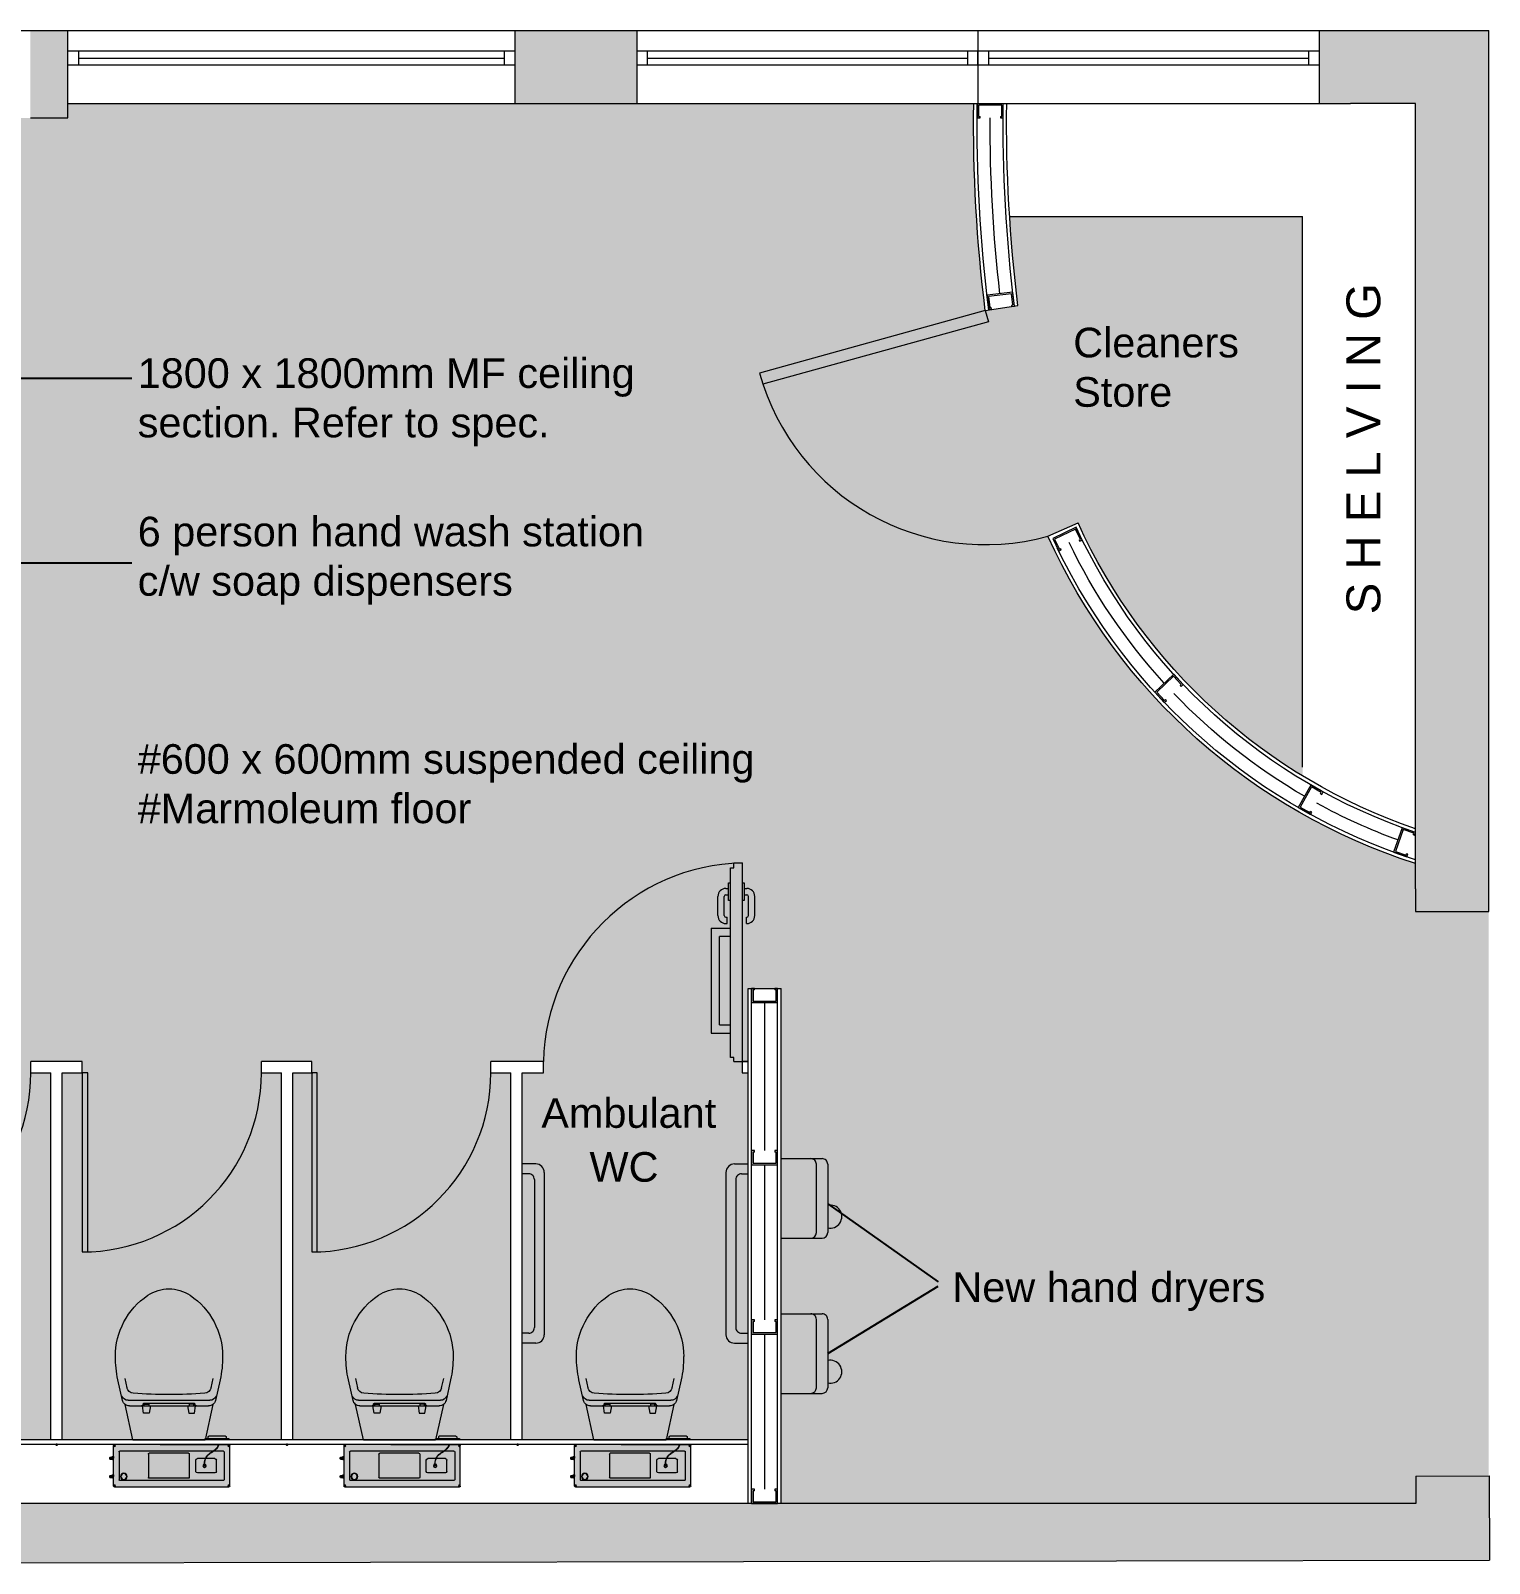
# Model space of a CAD drawing. Header units: millimetres. Extents: x 210 to 10774, y 75 to 5506.
# Drawn here: x 5606 to 10774, y 75 to 5506 of the extents above; entities that cross this region are included whole.
import ezdxf

# ---------------------------------------------------------------- set-up
doc = ezdxf.new("R2010")
doc.units = ezdxf.units.MM
for name, color, linetype, lineweight in [('A-Sanitary', 7, 'Continuous', 9), ('A-SanitaryFixture-G', 7, 'Continuous', 9), ('A-Window-G', 7, 'Continuous', 9), ('Anti-Static Carpet', 7, 'Continuous', 13), ('DOORS', 7, 'Continuous', 9), ('New Wall', 7, 'Continuous', 13), ('TEXT EXTRA', 7, 'Continuous', 9), ('WALLS', 7, 'Continuous', 9)]:
    doc.layers.add(name, color=color, linetype=linetype, lineweight=lineweight)
doc.layers.add('A-Wall hatch', color=7, linetype='Continuous', lineweight=9, true_color=0xcfcfcf)
doc.styles.add('2.5 ARIAL', font='arial.ttf', dxfattribs={"height": 2.5})
doc.styles.get("Standard").update_dxf_attribs({"font": 'arial.ttf'})
doc.linetypes.add('BATTING', pattern='A,0.00254,-2.54,[134,ltypeshp.shx,S=2.54,R=0,X=-2.54,Y=0],-5.08,[134,ltypeshp.shx,S=2.54,R=180,X=2.54,Y=0],-2.54', length=10.16254)
doc.dimstyles.new('ISO-25', dxfattribs={"dimtxt": 0.3, "dimasz": 0.3, "dimexe": 0, "dimexo": 0, "dimgap": 0.3, "dimtad": 0, "dimtih": 1, "dimtoh": 1, "dimdsep": 46, "dimtxsty": 'Standard', "dimblk": 'ARCHTICK', "dimcen": 2.5, "dimadec": 0, "dimazin": 0, "dimtfac": 1, "dimtmove": 0, "dimatfit": 3, "dimfxl": 0, "dimarcsym": 0})

# ---------------------------------------------------------------- blocks, each defined once
blk = doc.blocks.new('A$C46FF5BAC')
at = {"true_color": 0xb8e2ea}
h = blk.add_hatch(color=254, dxfattribs=at)
h.dxf.hatch_style = 1
edge = h.paths.add_edge_path()
edge.add_line((3.327731974422932e-07, 213.6120228955988), (282.0000003327732, 213.6120228955988))
edge.add_line((282.0000003327732, 213.6120228955988), (282.0000003327732, 68.7120228956046))
edge.add_arc((262.0000003327732, 68.7120228956046), 20, -90, 0, ccw=False)
edge.add_line((262.0000003327732, 48.7120228956046), (116.2497558165602, 48.7120228956046))
edge.add_arc((76.48855333492975, 39.47863161891291), 40.81922019409116, -90, 13.073573075325726, ccw=False)
edge.add_arc((76.48855333492975, 39.47863161891292), 40.81922019409117, 180, 270, ccw=False)
edge.add_arc((76.48855333492972, 39.47863161891291), 40.81922019409113, 166.9264269246744, 180, ccw=False)
edge.add_line((36.72735085329933, 48.7120228956046), (20.0000003327732, 48.7120228956046))
edge.add_arc((20.00000033277317, 68.71202289560458), 19.99999999999997, 179.9999999999999, 270.0000000000001, ccw=False)
edge.add_line((3.327731974422932e-07, 68.7120228956046), (3.327731974422932e-07, 213.6120228955988))
at = {"layer": 'A-SanitaryFixture-G', "lineweight": 5}
for p, q in [((3.327731974422932e-07, 213.6120228955988), (282.0000003327732, 213.6120228955988)), ((3.327731974422932e-07, 213.6120228955988), (3.327731974422932e-07, 68.7120228956046)), ((282.0000003327732, 213.6120228955988), (282.0000003327732, 68.7120228956046)), ((20.0000003327732, 88.7120228956046), (262.0000003327732, 88.7120228956046)), ((262.0000003327732, 48.7120228956046), (20.0000003327732, 48.7120228956046))]:
    blk.add_line(p, q, dxfattribs=at)
for centre, radius, start, end in [((20.0000003327732, 108.7120228956046), 20, 180, 270), ((262.0000003327732, 108.7120228956046), 20, 270, 0), ((20.0000003327732, 68.7120228956046), 20, 180, 270), ((262.0000003327732, 68.7120228956046), 20, 270, 0), ((76.48855333492975, 39.47863161891291), 40.81922019409116, 166.9264269247316, 13.07357307526844)]:
    blk.add_arc(centre, radius, start, end, dxfattribs=at)
blk = doc.blocks.new('A$C3FCB6D8E')
at = {"layer": 'A-Sanitary', "true_color": 0xb8e2ea}
h = blk.add_hatch(color=254, dxfattribs=at)
h.dxf.hatch_style = 1
edge = h.paths.add_edge_path()
edge.add_arc((87.00020355153538, 167.0000160477066), 3, 0, 89.99999999999999)
edge.add_line((87.00020355153538, 170.0000160477066), (59.80266327239951, 292.1326948886708))
edge.add_arc((75.06265311210154, 312.0228055403713), 25.06957900812557, 192.5391894598634, 232.5040413317056, ccw=False)
edge.add_line((50.59104028860747, 306.5800160476938), (27.62196817879158, 420.6210827296891))
edge.add_arc((297.1671654375459, 458.7259293418756), 272.2252609523973, 152.4173666761514, 188.046424204094, ccw=False)
edge.add_arc((241.3503538864461, 499.5493493685499), 204.1120203713625, 97.31525392814171, 155.320810220791, ccw=False)
edge.add_arc((189.7534781085997, 500.0686982950429), 203.5485306507764, 24.591221251269303, 82.77271459988413, ccw=False)
edge.add_arc((143.2110402886974, 461.99001604761), 262.1600000000214, 0, 27.927499999090173, ccw=False)
edge.add_arc((-317.657225518411, 499.6617912167712), 724.0090025686594, 344.53294660330727, 357.017428176093, ccw=False)
edge.add_arc((355.659423564106, 312.0228080274246), 25.06958335607756, 307.4959622816704, 347.4608069272977, ccw=False)
edge.add_line((370.9194173048054, 292.1326948884525), (343.179504288637, 167.0000160477066))
edge.add_line((343.179504288637, 167.0000160477066), (90.00020355153538, 167.0000160477066))
edge = h.paths.add_edge_path()
edge.add_arc((3.000203551535378, 147.0000160477939), 3, 90, 180)
edge.add_line((0.0002035515353782102, 147.0000160477939), (0.0002035515281022526, 3.000016047590179))
edge.add_arc((3.000203551178856, 3.000016047328245), 2.999999999650754, 179.9999999949974, 270.0000000066701)
edge.add_line((3.000203551528102, 1.604767749086022e-05), (409.0002035515281, 1.604767749086022e-05))
edge.add_arc((409.0002035518773, 3.000016047328245), 2.999999999650754, 269.9999999933299, 360.0000000050026)
edge.add_line((412.0002035515281, 3.000016047590179), (412.0002035515354, 147.0000160474738))
edge.add_arc((409.0002035515354, 147.0000160474738), 3, 0, 90)
edge.add_line((409.0002035515354, 150.0000160474738), (3.000203551535378, 150.0000160477939))
edge = h.paths.add_edge_path()
edge.add_line((12.50020355153538, 169.9986892298475), (77.50020355153538, 169.9998468560807))
edge.add_line((77.50020355153538, 169.9998468560807), (77.50020355153538, 176.9740896117873))
edge.add_arc((74.50020355153538, 176.9740896117873), 3, 0, 90)
edge.add_line((74.50020355153538, 179.9740896117873), (15.50020355153538, 179.9740896117873))
edge.add_arc((15.50020355153538, 176.9740896117873), 3, 90, 180)
edge.add_line((12.50020355153538, 176.9740896117873), (12.50020355153538, 169.9986892298475))
at = {"layer": 'A-Sanitary'}
for p, q in [((66.22104028872855, 351.5800160476938), (58.93104028869129, 384.4400160476216)), ((371.7910402885609, 384.4400160476216), (364.5010402887565, 351.5800160476938)), ((34.37104028863541, 379.7400160476973), (50.59104028860747, 306.5800160476938)), ((380.1310402886447, 306.5800160476938), (396.3510402886168, 379.7400160476973)), ((59.80104028857022, 292.1400160476915), (87.54257628861524, 167.0000160477066)), ((360.1610402886727, 306.9900160476973), (70.56104028857953, 306.9900160476973)), ((118.3610402886261, 286.9900160476973), (75.00104028875649, 286.9900160476973)), ((312.3610402886261, 286.9900160476973), (118.3610402886261, 286.9900160476973)), ((125.3610402886261, 261.99001604761), (120.9510402887099, 286.9900160476973)), ((127.3610402886261, 292.99001604761), (143.3610402886261, 292.99001604761)), ((127.3610402886261, 286.9900160476973), (127.3610402886261, 292.99001604761)), ((302.3610402886261, 296.99001604761), (128.3610402886261, 296.99001604761)), ((143.3610402886261, 292.99001604761), (143.3610402886261, 286.9900160476973)), ((149.7710402887751, 286.9900160476973), (145.3610402886261, 261.99001604761)), ((280.9510402887099, 286.9900160476973), (285.3610402886261, 261.99001604761)), ((287.3610402886261, 292.99001604761), (287.3610402886261, 286.9900160476973)), ((303.3610402886261, 292.99001604761), (287.3610402886261, 292.99001604761)), ((303.3610402886261, 286.9900160476973), (303.3610402886261, 292.99001604761)), ((305.3610402886261, 261.99001604761), (309.7710402887751, 286.9900160476973)), ((355.7210402887285, 286.9900160476973), (312.3610402886261, 286.9900160476973)), ((343.179504288637, 167.0000160477066), (370.921040288682, 292.1400160476915)), ((145.3610402886261, 261.99001604761), (125.3610402886261, 261.99001604761)), ((285.3610402886261, 261.99001604761), (305.3610402886261, 261.99001604761)), ((3.000203551535378, 169.9985200383235), (87.00020355153538, 170.0000160476193)), ((12.50020355153538, 176.9740896117873), (12.50020355153538, 169.9986892299203)), ((15.50020355153538, 179.9740896117873), (74.50020355153538, 179.9740896117873)), ((77.50020355153538, 176.9740896117873), (77.50020355153538, 169.9998468560807)), ((343.179504288637, 167.0000160477066), (87.54257628861524, 167.0000160477066)), ((343.179504288626, 167.0000160476629), (90.00020355153538, 167.0000160477066)), ((0.0002035515281022526, 3.000016047590179), (0.0002035515353782102, 147.0000160475902)), ((246.5002035515354, 150.0000160476775), (3.000203551535378, 150.0000160476775)), ((19.75020355153538, 124.3500160477706), (19.75020355153538, 25.65001604758436)), ((22.75020355153538, 127.3500160476542), (93.50020355153538, 127.350016047596)), ((93.50020355153538, 127.350016047596), (146.5002035515354, 127.350016047596)), ((143.6451082625863, 116.355111337587), (143.6451082625863, 33.6449207586702)), ((146.5002035515354, 127.350016047596), (165.5002035515354, 127.350016047596)), ((146.6451082625863, 119.355111337587), (285.3552988407173, 119.355111337587)), ((165.5002035515354, 127.350016047596), (342.5002035515354, 127.350016047596)), ((246.5002035515354, 150.0000160476775), (409.0002035515354, 150.0000160476775)), ((288.3552988407173, 116.355111337587), (288.3552988407173, 33.6449207586702)), ((342.5002035515354, 127.350016047596), (389.2502035515354, 127.350016047596)), ((392.2502035515354, 124.350016047596), (392.2502035515354, 25.65001604758436)), ((412.0002035515281, 3.000016047590179), (412.0002035515354, 147.0000160475902)), ((47.48020355151675, 55.00001604767749), (47.48020355151675, 95.00001604767749)), ((53.00020355153538, 100.5200160475797), (93.50020355153538, 100.5200160475797)), ((93.50020355153538, 100.5200160475797), (115.0002035515354, 100.5200160475797)), ((120.520203551554, 55.00001604767749), (120.520203551554, 95.00001604767749)), ((412.5002035487414, 108.462576051068), (412.0002035487414, 108.462576051068)), ((412.5002035487414, 95.46257605118444), (412.0002035487414, 95.46257605118444)), ((412.5002035487414, 108.462576051068), (412.5002035487414, 101.9625760511844)), ((412.5002035487414, 108.462576051068), (417.5002035487414, 106.4625760511844)), ((412.5002035487414, 95.46257605118444), (412.5002035487414, 101.9625760511844)), ((412.5002035487414, 95.46257605118444), (417.5002035487414, 97.46257605118444)), ((425.0002035487414, 104.462576051068), (413.5053038585902, 104.462576051068)), ((425.0002035487414, 99.46257605106803), (413.5053038585902, 99.46257605106803)), ((417.5002035487414, 106.4625760511844), (417.5002035487414, 104.462576051068)), ((425.0002035487414, 105.9625760511844), (417.5002035487414, 105.9625760511844)), ((417.5002035487414, 97.46257605118444), (417.5002035487414, 99.46257605106803)), ((425.0002035487414, 97.96257605106803), (417.5002035487414, 97.96257605106803)), ((420.5002035487414, 99.96257605118444), (420.5002035487414, 103.962576051068)), ((425.0002035487414, 104.462576051068), (421.0002035487414, 104.462576051068)), ((425.0002035487414, 105.9625760511844), (425.0002035487414, 104.462576051068)), ((425.0002035487414, 97.96257605106803), (425.0002035487414, 99.46257605106803)), ((425.5002035487414, 99.96257605118444), (425.5002035487414, 103.962576051068)), ((165.5002035515281, 1.604767749086022e-05), (3.000203551528102, 1.604767749086022e-05)), ((22.75020355153538, 22.65001604767167), (93.50020355153538, 22.65001604767167)), ((53.00020355153538, 49.48001604765886), (93.50020355153538, 49.48001604765886)), ((93.50020355153538, 49.48001604765886), (115.0002035515354, 49.48001604765886)), ((93.50020355153538, 22.65001604767167), (246.5002035515354, 22.65001604767167)), ((146.6451082625863, 30.64492075855378), (285.3552988407173, 30.64492075855378)), ((409.0002035515281, 1.604767749086022e-05), (165.5002035515281, 1.604767749086022e-05)), ((246.5002035515354, 22.65001604767167), (265.5002035515354, 22.65001604767167)), ((265.5002035515354, 22.65001604767167), (342.5002035515354, 22.65001604767167)), ((342.5002035515354, 22.65001604767167), (389.2502035515354, 22.65001604767167)), ((412.5002035487414, 43.4993414428609), (412.0002035487414, 43.4993414428609)), ((412.5002035487414, 30.4993414428609), (412.0002035487414, 30.4993414428609)), ((412.5002035487414, 43.4993414428609), (412.5002035487414, 36.9993414428609)), ((412.5002035487414, 43.4993414428609), (417.5002035487414, 41.4993414428609)), ((412.5002035487414, 30.4993414428609), (412.5002035487414, 36.9993414428609)), ((412.5002035487414, 30.4993414428609), (417.5002035487414, 32.49934144277358)), ((425.0002035487414, 39.4993414428609), (413.5053038585902, 39.4993414428609)), ((425.0002035487414, 34.4993414428609), (413.5053038585902, 34.4993414428609)), ((417.5002035487414, 41.4993414428609), (417.5002035487414, 39.4993414428609)), ((425.0002035487414, 40.99934144277358), (417.5002035487414, 40.99934144277358)), ((417.5002035487414, 32.49934144277358), (417.5002035487414, 34.4993414428609)), ((425.0002035487414, 32.9993414428609), (417.5002035487414, 32.9993414428609)), ((420.5002035487414, 34.9993414428609), (420.5002035487414, 38.9993414428609)), ((425.0002035487414, 39.4993414428609), (421.0002035487414, 39.4993414428609)), ((425.0002035487414, 40.99934144277358), (425.0002035487414, 39.4993414428609)), ((425.0002035487414, 32.9993414428609), (425.0002035487414, 34.4993414428609)), ((425.5002035487414, 34.9993414428609), (425.5002035487414, 38.9993414428609))]:
    blk.add_line(p, q, dxfattribs=at)
for centre, radius in [((4.000203551535378, 146.0000160477939), 2.5), ((408.0002035515354, 146.0000160474738), 2.5), ((89.15617583370476, 75.00001604747376), 6), ((89.15617583370476, 75.00001604747376), 4.799999999999999), ((4.000203551528102, 4.000016047473764), 2.5), ((375.4940665516042, 36.9993414428609), 12.0175199997), ((375.4940665516042, 36.9993414428609), 10.45908446500016), ((408.0002035515281, 4.000016047473764), 2.5)]:
    blk.add_circle(centre, radius, dxfattribs=at)
for centre, radius, start, end in [((287.5110402887658, 461.99001604761), 262.16, 124.145000001817, 180), ((215.3610402886261, 568.3900160476041), 133.61, 55.85499999818303, 124.145000001817), ((143.2110402887192, 461.99001604761), 262.16, 0, 55.85499999818303), ((405.5110402887658, 462.0200160476088), 380.15, 180.0039999995721, 192.5000000010438), ((25.21104028871923, 462.0200160476088), 380.15, 347.4999999989562, 359.9959999987604), ((90.63104028864473, 356.99001604761), 25, 192.5000000010438, 265.4079999989776), ((215.3610402886261, 1910.150016047613), 1583.16, 265.4079999989776, 274.5920000010224), ((340.0910402886075, 356.99001604761), 25, 274.5920000010224, 347.4999999989562), ((70.56104028857953, 331.99001604761), 25, 205.4880000056515, 270), ((75.00104028875649, 311.99001604761), 25, 192.4969999988537, 232.5679999977036), ((74.99104028874717, 311.99001604761), 25, 232.5730000045267, 270.0020000047874), ((118.3610402886261, 291.99001604761), 5, 270, 0), ((128.3610402886261, 291.99001604761), 5, 90, 180.0009999990585), ((302.3610402886261, 291.99001604761), 5, 359.998999999274, 90), ((312.3610402886261, 291.99001604761), 5, 180, 270), ((355.7310402887379, 311.99001604761), 25, 269.9979999952126, 307.4269999954732), ((360.1610402886727, 331.99001604761), 25, 269.9990000042766, 334.5119999943485), ((355.7210402887285, 311.99001604761), 25, 307.4320000022965, 347.5030000011463), ((3.000203551535378, 166.9985200383235), 3, 90, 180), ((15.50020355153538, 176.9740896117873), 3, 90, 180), ((74.50020355153538, 176.9740896117873), 3, 0, 90), ((87.00020355153538, 167.0000160477066), 3, 0, 90), ((3.000203551535378, 147.0000160477939), 3, 90, 180), ((22.75020355153538, 124.3500160477706), 3, 90, 180), ((90.08418837263889, 170.7534167723788), 55.36208392902364, 202.0160732277211, 248.9729371105531), ((90.4508285427437, 170.7470898254833), 54.72261078268516, 202.2799054994015, 248.8349305405933), ((43.29054302167788, 82.08012343657902), 45.76040424830817, 350.5268830033269, 53.95054048679377), ((43.36240398562222, 82.2131170652865), 46.4048508018546, 350.4941800490081, 53.91692562969335), ((146.645108261655, 116.3551113367721), 3, 90, 180), ((285.3552988407173, 116.3551113370922), 3, 0, 90), ((389.2502035515354, 124.3500160474796), 3, 0, 90), ((409.0002035515354, 147.0000160474738), 3, 0, 90), ((53.00020355153538, 95.00001604747376), 5.519999999999999, 90, 180), ((53.00020355153538, 55.00001604747376), 5.519999999999999, 180, 270), ((115.0002035515354, 95.00001604747376), 5.519999999999999, 0, 90), ((115.0002035515354, 55.00001604747376), 5.519999999999999, 270, 0), ((421.0002035487414, 103.962576051068), 0.5, 90, 180), ((421.0002035487414, 99.96257605118444), 0.5, 180, 270), ((425.0002035487414, 103.962576051068), 0.5, 0, 90), ((425.0002035487414, 99.96257605118444), 0.5, 270, 0), ((3.000203551528102, 3.000016047473764), 3, 180, 270), ((22.75020355153538, 25.65001604758436), 3, 180, 270), ((146.645108261655, 33.64492075785529), 3, 180, 270), ((285.3552988407173, 33.64492075837916), 3, 270, 0), ((389.2502035515354, 25.65001604758436), 3, 270, 0), ((409.0002035515281, 3.000016047473764), 3, 270, 0), ((421.0002035487414, 38.9993414428609), 0.5, 90, 180), ((421.0002035487414, 34.9993414428609), 0.5, 180, 270), ((425.0002035487414, 38.9993414428609), 0.5, 0, 90), ((425.0002035487414, 34.9993414428609), 0.5, 270, 0)]:
    blk.add_arc(centre, radius, start, end, dxfattribs=at)
blk = doc.blocks.new('_ArchTick')
at = {"color": 0, "linetype": 'ByBlock', "lineweight": 25, "const_width": 0.15}
blk.add_lwpolyline([(-0.5, -0.5), (0.5, 0.5)], dxfattribs=at)
blk = doc.blocks.new('H4')
at = {"layer": 'DOORS'}
for p, q in [((0, 0), (0, 0.05)), ((0, 0.05), (0.998749, 0.05)), ((0, 0), (1, 0))]:
    blk.add_line(p, q, dxfattribs=at)
blk.add_arc((0, 0), 1, 0.057296, 90, dxfattribs=at)

msp = doc.modelspace()

# ---------------------------------------------------------------- hatches: boundary and pattern name
at = {"layer": 'A-Wall hatch', "lineweight": 30, "true_color": 0xcfcfcf}
h = msp.add_hatch(color=254, dxfattribs=at)
h.dxf.hatch_style = 1
h.paths.add_polyline_path([(10774.07456537315, 384.4978094224932), (10513.65974434088, 384.2819255358571), (10513.65974434088, 287.4552831514637), (8801.585744340859, 287.2622831514935), (798.2987443409056, 287.2622831514935), (798.2987443409056, 5505.653283151424), (209.9732304870759, 5505.653283151424), (210.0225602569444, 74.86928315146804), (4220.014744340922, 74.86928315146804), (10774.32175850168, 86.31550720758757)])
h = msp.add_hatch(color=254, dxfattribs=at)
h.dxf.hatch_style = 1
h.paths.add_polyline_path([(7753.560389903707, 5505.653283151424), (7322.015006222615, 5505.653283151424), (7322.015006222615, 5247.035283151364), (7753.560389903707, 5247.035283151364)])
h.paths.add_polyline_path([(4022.307482459159, 5505.653283151424), (798.2987443408842, 5505.653283151424), (798.2987443408842, 5196.688283151369), (4022.307482459159, 5196.688283151369)])
h.paths.add_polyline_path([(10512.83174434092, 2384.281925535857), (10772.41674434089, 2384.281925535856), (10772.41674434089, 5505.653283151424), (10171.36654726487, 5505.653283151424), (10171.36654726487, 5247.035283151364), (10512.83174434093, 5247.035283151364)])
h = msp.add_hatch(color=254, dxfattribs=at)
h.dxf.hatch_style = 1
h.paths.add_polyline_path([(5605.872744340913, 5196.688283151366), (5738.449744340853, 5196.688283151366), (5738.44974434086, 5505.653283151424), (5605.872744340913, 5505.653283151424)])
at = {"layer": 'Anti-Static Carpet', "linetype": 'Continuous', "true_color": 0xffece5}
h = msp.add_hatch(color=7, dxfattribs=at)
h.dxf.hatch_style = 1
edge = h.paths.add_edge_path()
edge.add_line((1006.618744341481, 3583.360394261987), (798.2987443408915, 3583.360394261914))
edge.add_line((798.2987443408915, 3583.360394261914), (798.2987443408988, 1852.582283152488))
edge.add_line((798.2987443408988, 1852.582283152488), (879.4954148328966, 1852.582283152549))
edge.add_line((879.4954148328966, 1852.582283152549), (879.4954148328966, 1812.582283151633))
edge.add_line((879.4954148328966, 1812.582283151633), (798.2917443409228, 1812.582283151486))
edge.add_line((798.2917443409228, 1812.582283151486), (798.2917443409228, 512.5822831515006))
edge.add_line((798.2917443409228, 512.5822831515005), (1594.959188785839, 512.5822831515005))
edge.add_line((1594.959188785839, 512.5822831515005), (1594.959188785381, 1812.582283151607))
edge.add_line((1594.959188785381, 1812.582283151607), (1513.762518293412, 1812.582283151633))
edge.add_line((1513.762518293412, 1812.582283151633), (1513.762518293412, 1852.582283152524))
edge.add_line((1513.762518293412, 1852.582283152524), (1706.159359276883, 1852.582283152547))
edge.add_line((1706.159359276883, 1852.582283152547), (1706.159359276875, 1812.58228315163))
edge.add_line((1706.159359276875, 1812.58228315163), (1634.959188784449, 1812.582283151605))
edge.add_line((1634.959188784449, 1812.582283151605), (1634.959188784901, 512.5822831515006))
edge.add_line((1634.959188784901, 512.5822831515005), (2411.626633230283, 512.5822831515005))
edge.add_line((2411.626633230283, 512.5822831515005), (2411.626633229824, 1812.582283151501))
edge.add_line((2411.626633229824, 1812.582283151501), (2340.426462737398, 1812.582283151501))
edge.add_line((2340.426462737398, 1812.582283151501), (2339.163907864108, 1852.582283152521))
edge.add_line((2339.163907864108, 1852.582283152521), (2522.826803721326, 1852.582283152521))
edge.add_line((2522.826803721326, 1852.582283152521), (2522.826803721326, 1812.582283151914))
edge.add_line((2522.826803721326, 1812.582283151914), (2451.626633228893, 1812.582283151501))
edge.add_line((2451.626633228893, 1812.582283151501), (2451.626633229344, 512.5822831515006))
edge.add_line((2451.626633229344, 512.5822831515005), (3228.294077674726, 512.5822831517838))
edge.add_line((3228.294077674726, 512.5822831517838), (3228.294077674297, 1812.582283151883))
edge.add_line((3228.294077674297, 1812.582283151883), (3157.093907181842, 1812.582283151914))
edge.add_line((3157.093907181842, 1812.582283151914), (3157.093907181849, 1852.582283152805))
edge.add_line((3157.093907181849, 1852.582283152805), (3339.494248165769, 1852.58228315307))
edge.add_line((3339.494248165769, 1852.58228315307), (3339.49424816585, 1812.582283152196))
edge.add_line((3339.49424816585, 1812.582283152196), (3268.294077673336, 1812.582283151784))
edge.add_line((3268.294077673336, 1812.582283151784), (3268.294077673787, 512.5822831517839))
edge.add_line((3268.294077673787, 512.5822831517838), (4044.961522119169, 512.5822831520671))
edge.add_line((4044.961522119169, 512.5822831520671), (4044.961522118725, 1812.582283152165))
edge.add_line((4044.961522118725, 1812.582283152165), (3973.761351626285, 1812.582283152196))
edge.add_line((3973.761351626285, 1812.582283152196), (3973.761351626292, 1852.582283153088))
edge.add_line((3973.761351626292, 1852.582283153088), (4156.161692610212, 1852.582283153088))
edge.add_line((4156.161692610212, 1852.582283153088), (4156.161692610212, 1812.58228315248))
edge.add_line((4156.161692610212, 1812.58228315248), (4084.961522117779, 1812.582283152067))
edge.add_line((4084.96152211778, 1812.582283152067), (4084.961522118231, 512.5822831520672))
edge.add_line((4084.961522118231, 512.5822831520671), (4861.628966563612, 512.5822831523504))
edge.add_line((4861.628966563612, 512.5822831523504), (4861.628966563154, 1812.582283152351))
edge.add_line((4861.628966563154, 1812.582283152351), (4790.428796070728, 1812.58228315248))
edge.add_line((4790.428796070728, 1812.58228315248), (4790.428796070735, 1852.582283153372))
edge.add_line((4790.428796070735, 1852.582283153372), (4972.829137054649, 1852.582283153636))
edge.add_line((4972.829137054649, 1852.582283153636), (4972.829137054729, 1812.582283152763))
edge.add_line((4972.829137054729, 1812.582283152763), (4901.628966562215, 1812.582283152738))
edge.add_line((4901.628966562215, 1812.582283152738), (4901.628966562674, 512.5822831523506))
edge.add_line((4901.628966562674, 512.5822831523504), (5678.296411008048, 512.5822831526342))
edge.add_line((5678.296411008048, 512.5822831526342), (5678.29641100759, 1812.582283152634))
edge.add_line((5678.29641100759, 1812.582283152634), (5607.096240515164, 1812.582283152763))
edge.add_line((5607.096240515164, 1812.582283152763), (5607.096240515171, 1852.582283153655))
edge.add_line((5607.096240515171, 1852.582283153655), (5789.496581499085, 1852.582283153655))
edge.add_line((5789.496581499085, 1852.582283153655), (5789.496581499085, 1812.582283153047))
edge.add_line((5789.496581499085, 1812.582283153047), (5718.296411006659, 1812.582283153047))
edge.add_line((5718.296411006659, 1812.582283153047), (5718.29641100711, 512.5822831526343))
edge.add_line((5718.29641100711, 512.5822831526342), (6494.963855452492, 512.5822831529175))
edge.add_line((6494.963855452492, 512.5822831529175), (6494.963855452033, 1812.582283153016))
edge.add_line((6494.963855452033, 1812.582283153016), (6423.763684959607, 1812.582283153047))
edge.add_line((6423.763684959607, 1812.582283153047), (6423.763684959615, 1852.582283153938))
edge.add_line((6423.763684959615, 1852.582283153938), (6602.164025943535, 1852.582283153938))
edge.add_line((6602.164025943535, 1852.582283153938), (6602.164025943535, 1812.582283153331))
edge.add_line((6602.164025943535, 1812.582283153331), (6534.963855451102, 1812.582283153308))
edge.add_line((6534.963855451102, 1812.582283153308), (6534.963855451553, 512.5822831529176))
edge.add_line((6534.963855451553, 512.5822831529175), (7307.631299896935, 512.5822831532008))
edge.add_line((7307.631299896935, 512.5822831532008), (7307.631299896506, 1812.582283153299))
edge.add_line((7307.631299896506, 1812.582283153299), (7236.431129404051, 1812.582283153331))
edge.add_line((7236.431129404051, 1812.582283153331), (7236.431129404058, 1852.582283154223))
edge.add_line((7236.431129404058, 1852.582283154223), (7422.826681710538, 1852.582283155329))
edge.add_line((7422.826681710538, 1852.582283155329), (7422.831470387979, 1812.582283153614))
edge.add_line((7422.831470387979, 1812.582283153614), (7347.631299895545, 1812.582283153589))
edge.add_line((7347.631299895545, 1812.582283153589), (7347.631299895997, 512.5822831515006))
edge.add_line((7347.631299895997, 512.5822831515005), (8148.298744340906, 512.5822831515005))
edge.add_line((8148.298744340906, 512.5822831515005), (8148.298744340906, 1812.582283153591))
edge.add_line((8148.298744340906, 1812.582283153591), (8126.976681703911, 1812.582283153582))
edge.add_line((8126.976681703911, 1812.582283153582), (8126.976681703918, 1852.582283154493))
edge.add_line((8126.976681703918, 1852.582283154493), (8148.298744340906, 1852.582283154489))
edge.add_line((8148.298744340906, 1852.582283154489), (8148.298744340906, 2112.262283151494))
edge.add_line((8148.298744340906, 2112.262283151494), (8265.298744340913, 2112.262283151494))
edge.add_line((8265.298744340913, 2112.262283151494), (8265.298744340913, 287.2622831514936))
edge.add_line((8265.298744340913, 287.2622831514935), (10513.65974434088, 287.262283151494))
edge.add_line((10513.65974434088, 287.262283151494), (10513.65974434088, 384.2819255358567))
edge.add_line((10513.65974434088, 384.2819255358567), (10772.41674434089, 384.2819255358571))
edge.add_line((10772.41674434089, 384.2819255358571), (10772.41674434089, 2384.281925535857))
edge.add_line((10772.41674434089, 2384.281925535857), (10512.83174434092, 2384.281925535857))
edge.add_line((10512.83174434092, 2384.281925535857), (10512.83174434093, 2554.826999250395))
edge.add_arc((11166.62762540976, 4600.498604258028), 2147.608290549529, 228.3202774106666, 252.2761396706913, ccw=False)
edge.add_arc((11164.5713034438, 4598.625504713037), 2144.841957314015, 204.3394207809165, 228.3280313396125, ccw=False)
edge.add_line((9210.363049788828, 3714.64749412601), (9317.136068179721, 3762.196802323558))
edge.add_arc((11166.62762540962, 4600.498604257845), 2030.608020123764, 204.3829179519063, 238.7377629814711)
edge.add_line((10112.83174434093, 2864.732729367567), (10112.83174434093, 4847.035283151364))
edge.add_line((10112.83174434093, 4847.035283151364), (9074.770039843554, 4846.818706110043))
edge.add_arc((14332.08205355239, 5180.125477588403), 5267.867026928504, 183.6276231157996, 187.0752556453454)
edge.add_line((9104.32864787099, 4531.266985475432), (8988.518082274544, 4514.450476358862))
edge.add_arc((14374.35695070006, 5184.085484878485), 5427.307929469098, 180.0000000000003, 187.0873587793314, ccw=False)
edge.add_line((8947.049021230965, 5184.085484878461), (8947.049021230965, 5247.035283151364))
edge.add_line((8947.049021230965, 5247.035283151364), (5738.449744340867, 5247.035283151364))
edge.add_line((5738.449744340867, 5247.035283151364), (5738.44974434086, 5196.688283151368))
edge.add_line((5738.44974434086, 5196.688283151368), (1006.618744340913, 5196.688283151337))
edge.add_line((1006.618744340913, 5196.688283151337), (1006.618744341481, 3583.360394261987))

# ---------------------------------------------------------------- linework, layer by layer
at = {"lineweight": 30}
for p in [(5698.296411007575, 495.5822831514992), (6514.963855452019, 495.5822831514964), (7331.631299896462, 495.5822831514937)]:
    msp.add_point(p, dxfattribs=at)
at = {"layer": 'A-Sanitary', "linetype": 'Continuous'}
for p, q in [((5789.496581499092, 1852.582283153622), (5607.096240515164, 1852.582283153654)), ((5607.096240515164, 1812.582283152708), (5607.096240515164, 1852.582283153654)), ((5789.496581499092, 1812.582283153047), (5789.496581499092, 1852.582283153622)), ((6602.164025943535, 1852.582283153907), (6423.763684959607, 1852.582283153938)), ((6423.763684959607, 1812.582283152992), (6423.763684959607, 1852.582283153938)), ((6602.164025943535, 1812.582283153331), (6602.164025943535, 1852.582283153907)), ((7422.831470387979, 1852.582283154189), (7236.431129404051, 1852.582283154223)), ((7236.431129404051, 1812.582283153275), (7236.431129404051, 1852.582283154223)), ((7422.831470387979, 1812.582283153614), (7422.831470387979, 1852.582283154189)), ((8148.298744340462, 1852.582283154489), (8126.976681703896, 1852.582283154494)), ((5607.096240515164, 1812.582283152708), (5678.29641100759, 1812.582283152734)), ((5678.296411008048, 512.5822831526342), (5678.29641100759, 1812.582283152634)), ((5718.289411007127, 1812.582283152903), (5789.496581499092, 1812.582283153047)), ((5718.29641100711, 512.5822831526342), (5718.296411006659, 1812.582283152634)), ((5809.405358223963, 1812.582283153047), (5789.496581499092, 1812.582283153047)), ((6423.763684959607, 1812.582283152992), (6494.963855452033, 1812.582283153016)), ((6494.963855452492, 512.5822831529175), (6494.963855452033, 1812.582283152918)), ((6534.95685545157, 1812.582283153187), (6606.164025943535, 1812.582283153331)), ((6534.963855451553, 512.5822831529175), (6534.963855451102, 1812.582283152918)), ((6622.072802668406, 1812.582283153331), (6602.164025943535, 1812.582283153331)), ((7236.431129404051, 1812.582283153275), (7307.631299896477, 1812.582283153299)), ((7307.631299896935, 512.5822831532008), (7307.631299896477, 1812.582283153299)), ((7347.631299895997, 512.5822831532008), (7347.631299895545, 1812.582283153462)), ((7347.631299895545, 1812.582283153462), (7422.831470387979, 1812.582283153614)), ((8126.976681703918, 1812.582283153583), (8148.298744340906, 1812.582283153591)), ((7396.086547574507, 1490.082283153201), (7347.630026794692, 1490.082283153201)), ((8099.845855526035, 1490.082283153201), (8148.30237630585, 1490.082283153201)), ((7371.086515993358, 1455.082283153201), (7347.632572996741, 1455.082283153201)), ((7391.086515993358, 1435.082257891077), (7391.087671226987, 910.0822282584053)), ((7426.086547574507, 1460.08224525885), (7426.087639655152, 885.0821840496868)), ((8069.845855526035, 1460.08224525885), (8069.84476344539, 885.0821840496868)), ((8104.845887107183, 1435.082257891077), (8104.844731873554, 910.0822282584053)), ((8124.845887107183, 1455.082283153201), (8148.299830103801, 1455.082283153201)), ((7371.087645964863, 890.0822535205465), (7347.633702968245, 890.0822535205465)), ((8124.844757135679, 890.0822535205465), (8148.298700132296, 890.0822535205465)), ((7396.08760176895, 855.0822219428741), (7347.633658759636, 855.0823127701082)), ((8099.844801331592, 855.0822219428741), (8148.298744340906, 855.0823127701082))]:
    msp.add_line(p, q, dxfattribs=at)
at = {"layer": 'A-Sanitary'}
for p, q in [((8148.298744340906, 512.5822831515005), (798.2917443409228, 512.5822831515005)), ((8148.298744340906, 495.582283151491), (798.2917443409228, 495.5822831515151))]:
    msp.add_line(p, q, dxfattribs=at)
at = {"layer": 'A-Sanitary', "linetype": 'Continuous', "flags": 128}
for points in [[(5789.496581499092, 1812.582283153047), (5789.496581499092, 1178.315179696417), (5809.405358223963, 1178.315179696417), (5809.405358223963, 1812.582283153047)], [(6602.164025943535, 1812.582283153331), (6602.164025943535, 1178.3151796967), (6622.072802668406, 1178.3151796967), (6622.072802668406, 1812.582283153331)]]:
    msp.add_lwpolyline(points, dxfattribs=at)
at = {"layer": 'A-Sanitary', "linetype": 'Continuous'}
for centre, radius, start, end in [((4972.829137054649, 1812.582283152763), 634.2671034605155, 270, 0), ((5789.496581499092, 1812.582283153047), 634.2671034605155, 270, 0), ((6602.164025943535, 1812.582283153331), 634.2671034605155, 270, 0), ((7396.086547574507, 1460.082283152037), 30, 359.9999276300989, 90), ((8099.845855526035, 1460.082283152037), 30, 90, 180.0000723699011), ((7371.086515993358, 1435.082283153201), 20, 359.9999276300989, 90), ((8124.845887107183, 1435.082283153201), 20, 90, 180.0000723699011), ((7371.087671226987, 910.0822535205301), 20, 269.9999276293432, 359.9999276300989), ((7396.087639655152, 885.0822219428741), 30, 269.9999276293432, 359.9999276300989), ((8099.84476344539, 885.0822219428741), 30, 180.0000723699011, 270.0000723706567), ((8124.844731873554, 910.0822535205301), 20, 180.0000723699011, 270.0000723706567)]:
    msp.add_arc(centre, radius, start, end, dxfattribs=at)
at = {"layer": 'A-Window-G'}
for p, q in [((7322.015006222615, 5505.653283151424), (7322.015006222615, 5247.035283151364)), ((7753.560389903707, 5505.653283151446), (7753.560389903707, 5247.035283151386)), ((8962.463468584288, 5505.653283151424), (8962.463468584288, 5247.035283151364)), ((7322.015006222615, 5433.039328296306), (5738.44974434086, 5433.039328296328)), ((5775.946090003721, 5433.03932829627), (5775.946090003721, 5383.039328296299)), ((7284.518660559754, 5433.039328296286), (7284.518660559754, 5383.039328296315)), ((8962.463468584288, 5433.039328296306), (7753.560389903707, 5433.039328296328)), ((7791.056735566568, 5433.03932829627), (7791.056735566568, 5383.039328296299)), ((8924.967122921427, 5433.039328296286), (8924.967122921427, 5383.039328296315)), ((10171.36654726487, 5433.039328296284), (8962.463468584288, 5433.039328296306)), ((8999.95981424715, 5433.039328296248), (8999.95981424715, 5383.039328296277)), ((10133.87020160201, 5433.039328296264), (10133.87020160201, 5383.039328296293)), ((7322.015006222615, 5383.039328296306), (5738.44974434086, 5383.039328296328)), ((5775.946090003721, 5408.039328296328), (7284.518660559754, 5408.039328296344)), ((8962.463468584288, 5383.039328296306), (7753.560389903707, 5383.039328296328)), ((7791.056735566568, 5408.039328296328), (8924.967122921427, 5408.039328296344)), ((10171.36654726487, 5383.039328296284), (8962.463468584288, 5383.039328296306)), ((8999.95981424715, 5408.039328296306), (10133.87020160201, 5408.039328296322))]:
    msp.add_line(p, q, dxfattribs=at)
at = {"layer": 'DOORS'}
for p, q in [((8097.931980833373, 2539.699606277509), (8097.931980833373, 2556.732283156825)), ((8097.931980833373, 2556.732283156825), (8126.976681703663, 2556.732283156825)), ((8126.976681703663, 2556.732283156825), (8126.976681703911, 1812.582283153582)), ((8086.383756723217, 1867.662892690296), (8086.383756723217, 2539.699606277509)), ((8086.383756723217, 2539.699606277509), (8097.931980833373, 2539.699606277509)), ((8069.508756723217, 2466.222576213995), (8079.101244945041, 2466.222576213995)), ((8079.101244945041, 2486.707464392757), (8086.383756723217, 2486.707464392757)), ((8079.101244945041, 2423.026203809068), (8079.101244945041, 2486.707464392757)), ((8126.976681703663, 2486.707464392757), (8133.740356590561, 2486.707464392757)), ((8133.740356590561, 2486.707464392757), (8133.740356590561, 2423.026203809068)), ((8133.740356590561, 2466.222576213995), (8143.851681703663, 2466.222576213995)), ((8041.383756723217, 2369.95754358265), (8041.383756723217, 2438.097576215159)), ((8063.88375673253, 2369.95754358265), (8063.88375673253, 2438.097576215159)), ((8069.508756723217, 2443.722576215159), (8079.101244945041, 2443.722576215159)), ((8086.383756723217, 2423.026203809068), (8079.101244945041, 2423.026203809068)), ((8133.740356590561, 2423.026203809068), (8126.976681703663, 2423.026203809068)), ((8133.740356590561, 2443.722576215159), (8143.851681703663, 2443.722576215159)), ((8149.476681712977, 2369.95754358265), (8149.476681712977, 2438.097576215159)), ((8171.97668172229, 2369.95754358265), (8171.97668172229, 2438.097576215159)), ((8069.508756723217, 2364.33254358265), (8073.796514894775, 2364.33254358265)), ((8069.508756723217, 2341.832543581486), (8073.796514894775, 2341.832543581486)), ((8073.796514894775, 2341.832543581486), (8073.796514894775, 2364.33254358265)), ((8142.22801696319, 2341.832543581486), (8142.22801696319, 2364.33254358265)), ((8142.22801696319, 2364.33254358265), (8143.851681703663, 2364.33254358265)), ((8142.22801696319, 2341.832543581486), (8143.851681703663, 2341.832543581486)), ((8017.90549586337, 2325.282483906154), (8017.90549586337, 1953.543353471574)), ((8017.90549586337, 2325.282483906154), (8086.383756723217, 2325.282483906154)), ((8047.253321947492, 1982.891179558024), (8047.253321947492, 2295.934657819704)), ((8086.383756723217, 2295.934657819704), (8047.253321947492, 2295.934657819704)), ((8047.253321947492, 1982.891179558024), (8086.383756723217, 1982.891179558024)), ((8017.90549586337, 1953.543353471574), (8086.383756723217, 1953.543353471574)), ((8097.931980833373, 1867.662892690296), (8086.383756723217, 1867.662892690296)), ((8097.931980833373, 1852.582283154497), (8097.931980833373, 1867.662892690296)), ((8097.931980833373, 1852.582283154497), (8148.298744340462, 1852.582283154489))]:
    msp.add_line(p, q, dxfattribs=at)
for centre, radius, start, end in [((8145.115316332178, 1834.443648533984), 722.5163539806673, 91.43855070080815, 178.5614492989834), ((8069.508756723217, 2438.097576215159), 28.12500000000125, 90, 180), ((8143.851681703663, 2438.097576215159), 28.12500000000125, 0, 90), ((8069.508756723217, 2438.097576215159), 5.62500000000025, 90, 180), ((8143.851681703663, 2438.097576215159), 5.62500000000025, 0, 90), ((8069.508756723217, 2369.95754358265), 28.12500000000125, 180, 270), ((8069.508756723217, 2369.95754358265), 5.62500000000025, 180, 270), ((8143.851681703663, 2369.95754358265), 28.12500000000125, 270, 0), ((8143.851681703663, 2369.95754358265), 5.62500000000025, 270, 0)]:
    msp.add_arc(centre, radius, start, end, dxfattribs=at)
at = {"layer": 'New Wall', "linetype": 'Continuous', "lineweight": 5}
for p, q in [((8969.93915929731, 5196.895485837605), (8969.936569338917, 5201.895485166816)), ((9041.93655967956, 5201.932780567701), (9041.939149637952, 5196.932781238488)), ((9010.531835271517, 4519.766795984806), (9009.94015561768, 4524.731664078442)), ((9081.434256166058, 4533.25185109386), (9082.025935819902, 4528.286983000222)), ((9321.033143952072, 3700.793649151457), (9323.152705253093, 3696.265132850146)), ((9257.942070514246, 3665.743450115463), (9255.822509213225, 3670.27196641677)), ((9679.349197869777, 3185.215172168184), (9682.76053106009, 3181.559654986623)), ((9630.121083645708, 3132.436457046059), (9626.709750455395, 3136.091974227616)), ((10176.57568143875, 2801.968503226998), (10180.93364943252, 2799.517357583561)), ((10145.63715216714, 2736.762618473319), (10141.27918417338, 2739.213764116753)), ((10504.79743292706, 2657.047719099813), (10509.51427501954, 2655.38898443911)), ((10485.62849590553, 2587.466458307375), (10480.91165381306, 2589.125192968076)), ((8170.798744340913, 2107.262283151488), (8170.79874434092, 2112.262283151488)), ((8242.79874434092, 2112.262283151487), (8242.798744340906, 2107.26228315149)), ((8170.798744340913, 1532.262283151492), (8170.79874434092, 1537.262283151492)), ((8242.79874434092, 1537.262283151491), (8242.798744340906, 1532.262283151494)), ((8170.798744340913, 932.2622831514913), (8170.79874434092, 937.2622831514913)), ((8242.79874434092, 937.2622831514908), (8242.798744340906, 932.2622831514935)), ((8170.798744340913, 332.2622831514913), (8170.79874434092, 337.2622831514913)), ((8242.79874434092, 337.2622831514908), (8242.798744340906, 332.2622831514935))]:
    msp.add_line(p, q, dxfattribs=at)
for points in [[(9041.939149637952, 5196.932781238488), (9051.939148296367, 5196.937961155277), (9051.913248712435, 5246.937954447391), (8959.913261054948, 5246.890299212931), (8959.939160638887, 5196.890305920812), (8969.93915929731, 5196.895485837605)], [(9041.93655967956, 5201.932780567701), (9046.936559008775, 5201.935370526094), (9046.915839341627, 5241.935365159782), (8964.915850342548, 5241.892889842114), (8964.936570009695, 5201.892895208422), (8969.936569338917, 5201.895485166816)], [(9082.025935819902, 4528.286983000222), (9091.955672007169, 4529.470342307915), (9086.038875468706, 4579.119023244295), (8994.685302545773, 4568.232117613486), (9000.60209908425, 4518.583436677104), (9010.531835271517, 4519.766795984806)], [(9081.434256166058, 4533.25185109386), (9086.399124259695, 4533.843530747707), (9081.66568702892, 4573.562475496807), (9000.241850293254, 4563.858929173696), (9004.975287524028, 4524.139984424593), (9009.94015561768, 4524.731664078442)], [(9323.152705253093, 3696.265132850146), (9332.209737855706, 3700.504255452183), (9311.014124845517, 3745.789418465277), (9227.689424901435, 3706.789490526512), (9248.885037911625, 3661.504327513419), (9257.942070514246, 3665.743450115463)], [(9321.033143952072, 3700.793649151457), (9325.561660253383, 3702.913210452475), (9308.605169845234, 3739.141340862948), (9234.337502503766, 3704.380535526224), (9251.293992911915, 3668.152405115751), (9255.822509213225, 3670.27196641677)], [(9682.76053106009, 3181.559654986623), (9690.071565423203, 3188.382321367256), (9655.958233520038, 3224.93749318281), (9588.696717379424, 3162.168962480975), (9622.810049282582, 3125.61379066542), (9630.121083645708, 3132.436457046059)], [(9679.349197869777, 3185.215172168184), (9683.004715051333, 3188.626505358499), (9655.714049528802, 3217.870642810942), (9595.763567751308, 3161.924778489742), (9623.054233273831, 3132.680641037296), (9626.709750455395, 3136.091974227616)], [(10180.93364943252, 2799.517357583561), (10185.83594071938, 2808.233293571094), (10142.25626078171, 2832.744750005396), (10097.15518094261, 2752.558138920081), (10140.73486088027, 2728.046682485775), (10145.63715216714, 2736.762618473319)], [(10176.57568143875, 2801.968503226998), (10179.02682708218, 2806.326471220763), (10144.16308313205, 2825.935636368205), (10103.96429457981, 2754.464961270426), (10138.82803852994, 2734.855796122981), (10141.27918417338, 2739.213764116753)], [(10509.51427501954, 2655.38898443911), (10512.83174434093, 2664.822668624073), (10465.66332341611, 2681.41001523103), (10435.14260565932, 2594.620120729361), (10482.31102658414, 2578.032774122398), (10485.62849590553, 2587.466458307375)], [(10504.79743292706, 2657.047719099813), (10506.45616758775, 2661.764561192295), (10468.7214308479, 2675.034438477861), (10441.5181824125, 2597.678228161155), (10479.25291915236, 2584.408350875586), (10480.91165381306, 2589.125192968076)], [(8170.79874434092, 2112.262283151488), (8160.798744340906, 2112.26228315149), (8160.798744340906, 2062.26228315149), (8252.798744340906, 2062.26228315149), (8252.798744340913, 2112.262283151494), (8242.79874434092, 2112.262283151487)], [(8170.798744340913, 2107.262283151488), (8165.798744340913, 2107.26228315149), (8165.798744340906, 2067.262283151494), (8247.798744340906, 2067.262283151489), (8247.79874434092, 2107.262283151488), (8242.798744340906, 2107.26228315149)], [(8170.79874434092, 1537.262283151492), (8160.798744340906, 1537.262283151494), (8160.798744340906, 1487.262283151494), (8252.798744340906, 1487.262283151494), (8252.798744340913, 1537.262283151497), (8242.79874434092, 1537.262283151491)], [(8170.798744340913, 1532.262283151492), (8165.798744340913, 1532.262283151494), (8165.798744340906, 1492.262283151497), (8247.798744340906, 1492.262283151493), (8247.79874434092, 1532.262283151492), (8242.798744340906, 1532.262283151494)], [(8170.79874434092, 937.2622831514913), (8160.798744340906, 937.262283151494), (8160.798744340906, 887.262283151494), (8252.798744340906, 887.2622831514935), (8252.798744340913, 937.2622831514972), (8242.79874434092, 937.2622831514908)], [(8170.798744340913, 932.2622831514913), (8165.798744340913, 932.2622831514935), (8165.798744340906, 892.2622831514967), (8247.798744340906, 892.2622831514926), (8247.79874434092, 932.2622831514922), (8242.798744340906, 932.2622831514935)], [(8170.79874434092, 337.2622831514913), (8160.798744340906, 337.262283151494), (8160.798744340906, 287.262283151494), (8252.798744340906, 287.2622831514935), (8252.798744340913, 337.2622831514972), (8242.79874434092, 337.2622831514908)], [(8170.798744340913, 332.2622831514913), (8165.798744340913, 332.2622831514935), (8165.798744340906, 292.2622831514967), (8247.798744340906, 292.2622831514926), (8247.79874434092, 332.2622831514922), (8242.798744340906, 332.2622831514935)]]:
    msp.add_lwpolyline(points, dxfattribs=at)
at = {"layer": 'New Wall', "linetype": 'BATTING', "lineweight": 9, "ltscale": 4.53}
for points in [[(9040.362353926028, 4573.675602000134, -0.02969355453383356), (9005.910166756474, 5196.932781238488)], [(9622.325012547311, 3193.550929448284, -0.07243429304290855), (9285.186077955454, 3692.451235857568)], [(10119.70390300397, 2792.648212436191, -0.07088400668389054), (9656.43831169074, 3156.995727061307, -0.07088400668389054)], [(10450.39876205194, 2638.003117628945, -0.03777716682912378), (10163.2691375253, 2768.111073047295)]]:
    msp.add_lwpolyline(points, format="xyb", dxfattribs=at)
for points in [[(8206.798744340906, 2062.26228315149), (8206.798744340884, 1537.262283151596)], [(8206.798744340906, 1487.262283151494), (8206.798744340898, 937.2622831514935)], [(8206.798744340898, 887.262283151494), (8206.798744340913, 337.2622831515963)]]:
    msp.add_lwpolyline(points, dxfattribs=at)
at = {"layer": 'WALLS'}
for p, q in [((209.9732304870752, 5505.653283151424), (10772.41674434089, 5505.653283151424)), ((5738.44974434086, 5196.688283151366), (5738.44974434086, 5505.653283151424)), ((10171.36654726487, 5505.653283151424), (10171.36654726487, 5247.035283151364)), ((10772.41674434089, 2384.281925535857), (10772.41674434089, 5505.653283151424)), ((8962.463468584288, 5383.039328296306), (8962.463468584288, 5433.039328296306)), ((5738.44974434086, 5247.035283151364), (10282.08674434085, 5247.035283151364)), ((10512.83174434093, 5247.035283151364), (10282.08674434085, 5247.035283151364)), ((10512.83174434093, 2464.662283151357), (10512.83174434093, 5247.035283151364)), ((5605.872744340913, 5196.688283151368), (5738.44974434086, 5196.688283151368)), ((9078.173188109742, 4847.035283151364), (10112.83174434094, 4847.035283151364)), ((10112.83174434093, 2896.091497863737), (10112.83174434094, 4847.035283151364)), ((10512.83174434093, 2464.662283151357), (10512.83174434092, 2384.281925535857)), ((10512.83174434091, 2384.281925535857), (10772.41674434089, 2384.281925535857)), ((8148.298744340906, 287.2622831514935), (8148.298744340906, 2112.262283151494)), ((8148.298744340906, 2112.262283151494), (8265.298744340913, 2112.262283151494)), ((8160.798744340906, 287.2622831514935), (8160.798744340906, 2112.262283151494)), ((8252.798744340913, 287.2622831514935), (8252.798744340913, 2112.262283151494)), ((8265.298744340913, 287.2622831514935), (8265.298744340913, 2112.262283151494)), ((10513.65974434088, 384.2819255358571), (10774.07456537315, 384.4978094224932)), ((10513.65974434088, 384.2819255358571), (10513.65974434088, 287.4552831514637)), ((10774.07456537315, 384.4978094224932), (10774.32175850168, 86.31550720758753)), ((8801.585744340859, 287.2622831514935), (798.2987443409056, 287.2622831514935)), ((10513.65974434088, 287.4552831514637), (8801.585744340859, 287.2622831514935)), ((4220.014744340921, 74.86928315146804), (10774.32175850168, 86.31550720758757))]:
    msp.add_line(p, q, dxfattribs=at)
at = {"layer": 'WALLS', "linetype": 'Continuous'}
for p, q in [((8988.518082274544, 4514.450476358861), (9104.32864787099, 4531.266985475434)), ((9210.363049788828, 3714.64749412601), (9317.136068179721, 3762.196802323556))]:
    msp.add_line(p, q, dxfattribs=at)
for points in [[(8988.518082274551, 4514.450476358862, -0.03383708532033263), (8947.414101896922, 5247.035283151311)], [(9000.890954647495, 4516.247104498845, -0.03382523829654562), (8959.913261054948, 5246.890299212931)], [(9091.955672007176, 4529.470342307851, -0.03373633229665296), (9051.907072458, 5245.82321742646)], [(9104.32864787099, 4531.266985475432, -0.0337879796742427), (9064.422146139861, 5247.035283151364)], [(10512.83174434093, 2678.021068033146, -0.2072490771801571), (9317.136068179721, 3762.196802323555, -0.2072490771801571)], [(10512.83174434093, 2554.826999250397, -0.2121540178696636), (9210.28521524555, 3714.52696598181, -0.2116650806652757)], [(10512.83174434093, 2664.822668624073, -0.2062068332232475), (9310.911912235619, 3745.741578095937, -0.2062068332232475)], [(10512.83174434093, 2567.954089740525, -0.2052949376686621), (9243.758679109049, 3672.45697105936, -0.2052949376686621)]]:
    msp.add_lwpolyline(points, format="xyb", dxfattribs=at)

# ---------------------------------------------------------------- block references
at = {"layer": 'A-Sanitary', "lineweight": 30, "xscale": -1}
for p in [(6311.994673518557, 345.5822671038108), (7128.662117963, 345.5822671058262), (7945.329562407444, 345.5822671075265)]:
    msp.add_blockref('A$C3FCB6D8E', p, dxfattribs=at)
at = {"layer": 'A-Window-G', "color": 5, "lineweight": 60, "rotation": 89.99999999999999}
for p in [(8478.910767236512, 1226.937684403999), (8478.910767236512, 677.2629311663667)]:
    msp.add_blockref('A$C46FF5BAC', p, dxfattribs=at)
at = {"layer": 'DOORS', "xscale": 829.9999999999857, "yscale": 829.9999999999857, "zscale": 1000, "rotation": 195.5026588302118}
msp.add_blockref('H4', (8988.518082274544, 4514.450476358861), dxfattribs=at)

# ---------------------------------------------------------------- texts
at = {"layer": 'TEXT EXTRA', "color": 0}
for s, p in [('Ambulant', (7415.59440138527, 1618.047588680293)), ('WC', (7586.481534960583, 1427.034671380925))]:
    msp.add_text(s, height=105, dxfattribs=at).set_placement(p)
at = {"layer": 'TEXT EXTRA', "color": 0, "insert": (10268.12797914642, 3437.664221072457), "char_height": 120, "width": 52324.87945077065, "attachment_point": 1, "rotation": 89.99999999999999, "style": '2.5 ARIAL'}
msp.add_mtext('S H E L V I N G ', dxfattribs=at)
at = {"layer": 'TEXT EXTRA', "color": 0, "char_height": 105, "width": 52324.87945077065, "attachment_point": 1}
for s, insert in [('Cleaners\\PStore', (9300.084944043118, 4452.986522901906)), ('1800 x 1800mm MF ceiling \\Psection. Refer to spec.', (5985.783408635163, 4344.693421396315)), ('6 person hand wash station\\Pc/w soap dispensers', (5985.783408635163, 3783.415431764801)), ('#600 x 600mm suspended ceiling\\P#Marmoleum floor', (5985.783408635163, 2977.500617770366)), ('New hand dryers', (8871.941124881936, 1105.76141379311))]:
    msp.add_mtext(s, dxfattribs=dict(at, insert=insert))

# ---------------------------------------------------------------- leaders
at = {"layer": 'TEXT EXTRA'}
for points in [[(5413.335981377966, 4273.933384030713), (5964.879596401805, 4273.933384030713)], [(4845.866680465506, 3620.377237865124), (5964.879596401812, 3620.377237865124)], [(8430.198744340907, 1348.434414577413), (8821.325807243977, 1072.071354336961)], [(8430.198744340907, 818.2629314991399), (8821.325807243977, 1057.134822523773)]]:
    msp.add_leader(points, dimstyle='ISO-25', override={"dimasz": 150, "dimtad": 0, "dimfxl": 1000}, dxfattribs=at)

doc.saveas('drawing.dxf')
